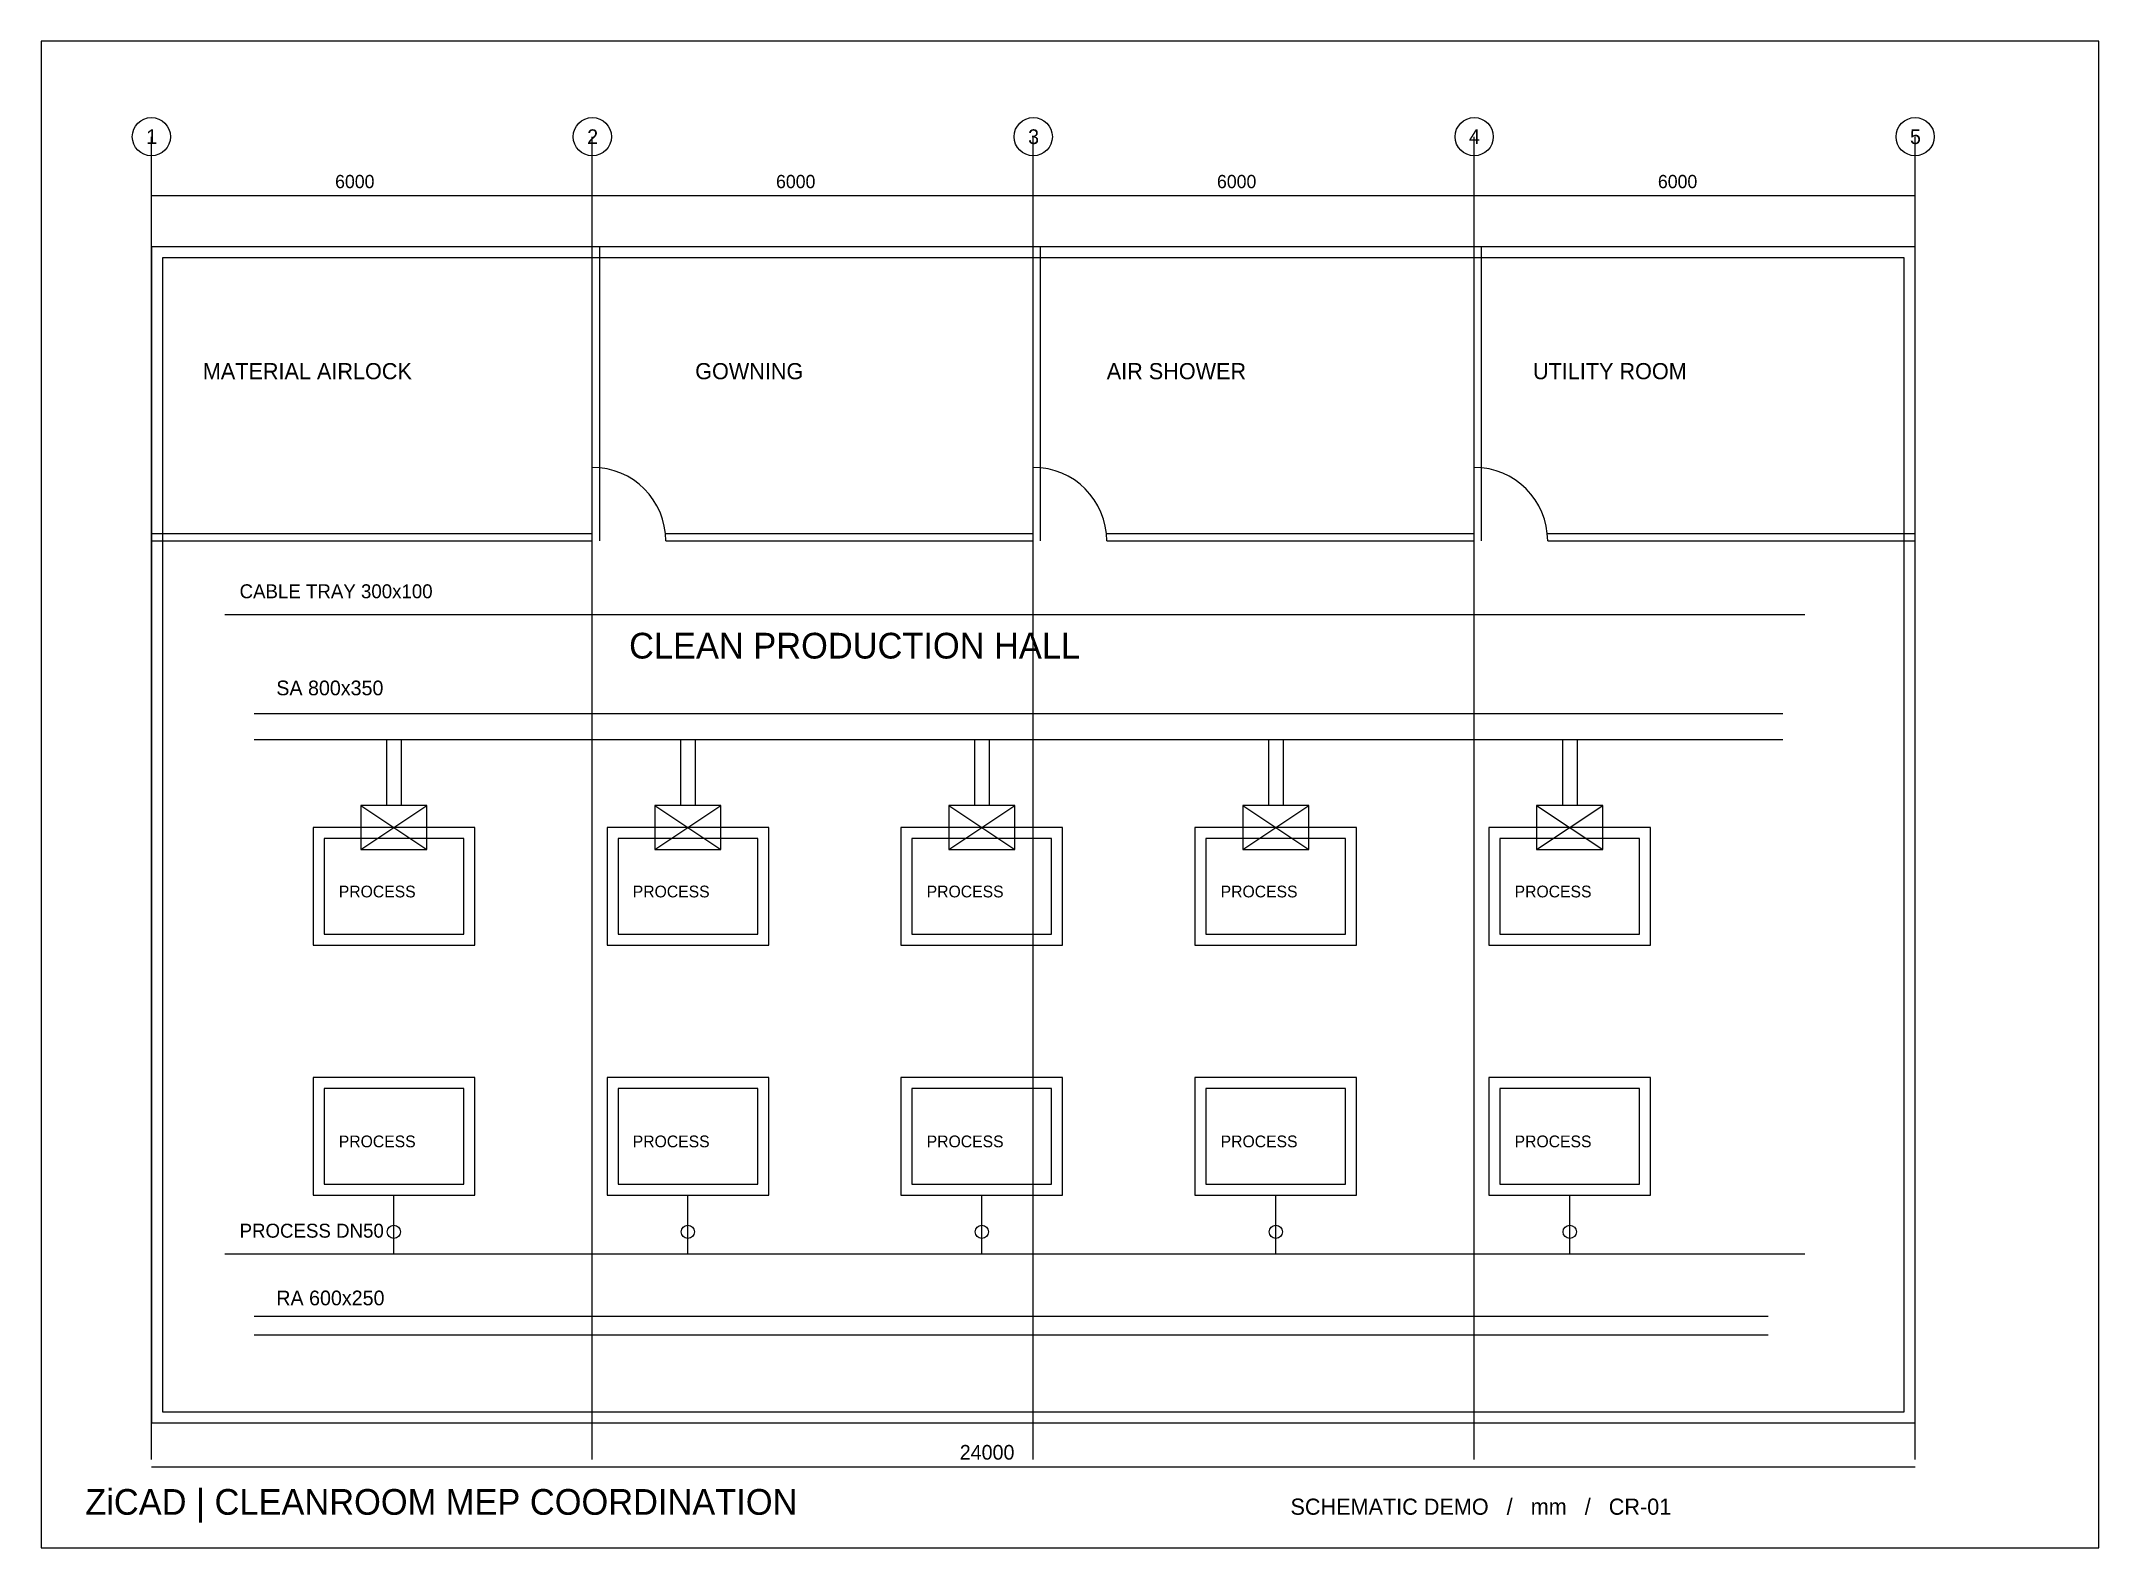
# Model space of a CAD drawing. Header units: millimetres. Extents: x -1500 to 26500, y -1700 to 18800.
import ezdxf

# ---------------------------------------------------------------- set-up
doc = ezdxf.new("R2010")
doc.units = ezdxf.units.MM
for name, color, linetype in [('AXIS', 8, 'Continuous'), ('EQUIPMENT', 8, 'Continuous'), ('PROCESS', 30, 'Continuous'), ('RETURN', 3, 'Continuous'), ('SUPPLY', 4, 'Continuous'), ('TEXT', 7, 'Continuous'), ('TRAY', 6, 'Continuous'), ('WALL', 7, 'Continuous')]:
    doc.layers.add(name, color=color, linetype=linetype)

msp = doc.modelspace()

# ---------------------------------------------------------------- linework, layer by layer
at = {"layer": 'AXIS'}
for p, q in [((0, -500), (0, 17500)), ((6000, -500), (6000, 17500)), ((12000, -500), (12000, 17500)), ((18000, -500), (18000, 17500)), ((24000, -500), (24000, 17500))]:
    msp.add_line(p, q, dxfattribs=at)
for centre in [(0, 17500), (6000, 17500), (12000, 17500), (18000, 17500), (24000, 17500)]:
    msp.add_circle(centre, 260, dxfattribs=at)
at = {"layer": 'EQUIPMENT'}
for p, q in [((4400, 8100), (2200, 8100)), ((2200, 8100), (2200, 6500)), ((4250, 7950), (2350, 7950)), ((2350, 7950), (2350, 6650)), ((4250, 6650), (4250, 7950)), ((4400, 6500), (4400, 8100)), ((8400, 8100), (6200, 8100)), ((6200, 8100), (6200, 6500)), ((8250, 7950), (6350, 7950)), ((6350, 7950), (6350, 6650)), ((8250, 6650), (8250, 7950)), ((8400, 6500), (8400, 8100)), ((12400, 8100), (10200, 8100)), ((10200, 8100), (10200, 6500)), ((12250, 7950), (10350, 7950)), ((10350, 7950), (10350, 6650)), ((12250, 6650), (12250, 7950)), ((12400, 6500), (12400, 8100)), ((16400, 8100), (14200, 8100)), ((14200, 8100), (14200, 6500)), ((16250, 7950), (14350, 7950)), ((14350, 7950), (14350, 6650)), ((16250, 6650), (16250, 7950)), ((16400, 6500), (16400, 8100)), ((20400, 8100), (18200, 8100)), ((18200, 8100), (18200, 6500)), ((20250, 7950), (18350, 7950)), ((18350, 7950), (18350, 6650)), ((20250, 6650), (20250, 7950)), ((20400, 6500), (20400, 8100)), ((2200, 6500), (4400, 6500)), ((2350, 6650), (4250, 6650)), ((6200, 6500), (8400, 6500)), ((6350, 6650), (8250, 6650)), ((10200, 6500), (12400, 6500)), ((10350, 6650), (12250, 6650)), ((14200, 6500), (16400, 6500)), ((14350, 6650), (16250, 6650)), ((18200, 6500), (20400, 6500)), ((18350, 6650), (20250, 6650)), ((4400, 4700), (2200, 4700)), ((2200, 4700), (2200, 3100)), ((4250, 4550), (2350, 4550)), ((2350, 4550), (2350, 3250)), ((4250, 3250), (4250, 4550)), ((4400, 3100), (4400, 4700)), ((8400, 4700), (6200, 4700)), ((6200, 4700), (6200, 3100)), ((8250, 4550), (6350, 4550)), ((6350, 4550), (6350, 3250)), ((8250, 3250), (8250, 4550)), ((8400, 3100), (8400, 4700)), ((12400, 4700), (10200, 4700)), ((10200, 4700), (10200, 3100)), ((12250, 4550), (10350, 4550)), ((10350, 4550), (10350, 3250)), ((12250, 3250), (12250, 4550)), ((12400, 3100), (12400, 4700)), ((16400, 4700), (14200, 4700)), ((14200, 4700), (14200, 3100)), ((16250, 4550), (14350, 4550)), ((14350, 4550), (14350, 3250)), ((16250, 3250), (16250, 4550)), ((16400, 3100), (16400, 4700)), ((20400, 4700), (18200, 4700)), ((18200, 4700), (18200, 3100)), ((20250, 4550), (18350, 4550)), ((18350, 4550), (18350, 3250)), ((20250, 3250), (20250, 4550)), ((20400, 3100), (20400, 4700)), ((2200, 3100), (4400, 3100)), ((2350, 3250), (4250, 3250)), ((6200, 3100), (8400, 3100)), ((6350, 3250), (8250, 3250)), ((10200, 3100), (12400, 3100)), ((10350, 3250), (12250, 3250)), ((14200, 3100), (16400, 3100)), ((14350, 3250), (16250, 3250)), ((18200, 3100), (20400, 3100)), ((18350, 3250), (20250, 3250))]:
    msp.add_line(p, q, dxfattribs=at)
at = {"layer": 'PROCESS'}
for p, q in [((3300, 2300), (3300, 3100)), ((7300, 2300), (7300, 3100)), ((11300, 2300), (11300, 3100)), ((15300, 2300), (15300, 3100)), ((19300, 2300), (19300, 3100)), ((1000, 2300), (22500, 2300))]:
    msp.add_line(p, q, dxfattribs=at)
for centre in [(3300, 2600), (7300, 2600), (11300, 2600), (15300, 2600), (19300, 2600)]:
    msp.add_circle(centre, 90, dxfattribs=at)
at = {"layer": 'RETURN'}
for p, q in [((1400, 1450), (22000, 1450)), ((1400, 1200), (22000, 1200))]:
    msp.add_line(p, q, dxfattribs=at)
at = {"layer": 'SUPPLY'}
for p, q in [((1400, 9650), (22200, 9650)), ((1400, 9300), (22200, 9300)), ((3200, 9300), (3200, 8400)), ((3400, 9300), (3400, 8400)), ((7200, 9300), (7200, 8400)), ((7400, 9300), (7400, 8400)), ((11200, 9300), (11200, 8400)), ((11400, 9300), (11400, 8400)), ((15200, 9300), (15200, 8400)), ((15400, 9300), (15400, 8400)), ((19200, 9300), (19200, 8400)), ((19400, 9300), (19400, 8400)), ((3750, 8400), (2850, 8400)), ((2850, 8400), (2850, 7800)), ((2850, 7800), (3750, 8400)), ((2850, 8400), (3750, 7800)), ((3750, 7800), (3750, 8400)), ((7750, 8400), (6850, 8400)), ((6850, 8400), (6850, 7800)), ((6850, 7800), (7750, 8400)), ((6850, 8400), (7750, 7800)), ((7750, 7800), (7750, 8400)), ((11750, 8400), (10850, 8400)), ((10850, 8400), (10850, 7800)), ((10850, 7800), (11750, 8400)), ((10850, 8400), (11750, 7800)), ((11750, 7800), (11750, 8400)), ((15750, 8400), (14850, 8400)), ((14850, 8400), (14850, 7800)), ((14850, 7800), (15750, 8400)), ((14850, 8400), (15750, 7800)), ((15750, 7800), (15750, 8400)), ((19750, 8400), (18850, 8400)), ((18850, 8400), (18850, 7800)), ((18850, 7800), (19750, 8400)), ((18850, 8400), (19750, 7800)), ((19750, 7800), (19750, 8400)), ((2850, 7800), (3750, 7800)), ((6850, 7800), (7750, 7800)), ((10850, 7800), (11750, 7800)), ((14850, 7800), (15750, 7800)), ((18850, 7800), (19750, 7800))]:
    msp.add_line(p, q, dxfattribs=at)
at = {"layer": 'TEXT'}
for p, q in [((0, 16700), (6000, 16700)), ((6000, 16700), (12000, 16700)), ((12000, 16700), (18000, 16700)), ((18000, 16700), (24000, 16700)), ((0, -600), (24000, -600))]:
    msp.add_line(p, q, dxfattribs=at)
at = {"layer": 'TRAY'}
msp.add_line((1000, 11000), (22500, 11000), dxfattribs=at)
at = {"layer": 'WALL'}
for p, q in [((26500, 18800), (-1500, 18800)), ((-1500, 18800), (-1500, -1700)), ((26500, -1700), (26500, 18800)), ((24000, 16000), (0, 16000)), ((0, 16000), (0, 0)), ((6000, 12000), (6000, 16000)), ((6100, 12000), (6100, 16000)), ((12000, 12000), (12000, 16000)), ((12100, 12000), (12100, 16000)), ((18000, 12000), (18000, 16000)), ((18100, 12000), (18100, 16000)), ((24000, 0), (24000, 16000)), ((23850, 15850), (150, 15850)), ((150, 15850), (150, 150)), ((23850, 150), (23850, 15850)), ((6000, 12000), (6000, 13000)), ((12000, 12000), (12000, 13000)), ((18000, 12000), (18000, 13000)), ((0, 12100), (6000, 12100)), ((7000, 12100), (12000, 12100)), ((13000, 12100), (18000, 12100)), ((19000, 12100), (24000, 12100)), ((0, 12000), (6000, 12000)), ((7000, 12000), (12000, 12000)), ((13000, 12000), (18000, 12000)), ((19000, 12000), (24000, 12000)), ((0, 0), (24000, 0)), ((150, 150), (23850, 150)), ((-1500, -1700), (26500, -1700))]:
    msp.add_line(p, q, dxfattribs=at)
for centre in [(6000, 12000), (12000, 12000), (18000, 12000)]:
    msp.add_arc(centre, 1000, 0, 90, dxfattribs=at)

# ---------------------------------------------------------------- texts
at = {"layer": 'PROCESS'}
msp.add_text('PROCESS DN50', height=190, dxfattribs=at).set_placement((1200, 2520))
at = {"layer": 'RETURN'}
msp.add_text('RA 600x250', height=200, dxfattribs=at).set_placement((1700, 1600))
at = {"layer": 'SUPPLY'}
msp.add_text('SA 800x350', height=200, dxfattribs=at).set_placement((1700, 9900))
at = {"layer": 'TEXT'}
for s, height, p in [('1', 200, (-70, 17400)), ('2', 200, (5930, 17400)), ('3', 200, (11930, 17400)), ('4', 200, (17930, 17400)), ('5', 200, (23930, 17400)), ('6000', 180, (2500, 16800)), ('6000', 180, (8500, 16800)), ('6000', 180, (14500, 16800)), ('6000', 180, (20500, 16800)), ('MATERIAL AIRLOCK', 220, (700, 14200)), ('GOWNING', 220, (7400, 14200)), ('AIR SHOWER', 220, (13000, 14200)), ('UTILITY ROOM', 220, (18800, 14200)), ('CLEAN PRODUCTION HALL', 350, (6500, 10400)), ('PROCESS', 160, (2550, 7150)), ('PROCESS', 160, (6550, 7150)), ('PROCESS', 160, (10550, 7150)), ('PROCESS', 160, (14550, 7150)), ('PROCESS', 160, (18550, 7150)), ('PROCESS', 160, (2550, 3750)), ('PROCESS', 160, (6550, 3750)), ('PROCESS', 160, (10550, 3750)), ('PROCESS', 160, (14550, 3750)), ('PROCESS', 160, (18550, 3750)), ('24000', 200, (11000, -500)), ('ZiCAD | CLEANROOM MEP COORDINATION', 350, (-900, -1250)), ('SCHEMATIC DEMO   /   mm   /   CR-01', 220, (15500, -1250))]:
    msp.add_text(s, height=height, dxfattribs=at).set_placement(p)
at = {"layer": 'TRAY'}
msp.add_text('CABLE TRAY 300x100', height=190, dxfattribs=at).set_placement((1200, 11220))

doc.saveas('drawing.dxf')
